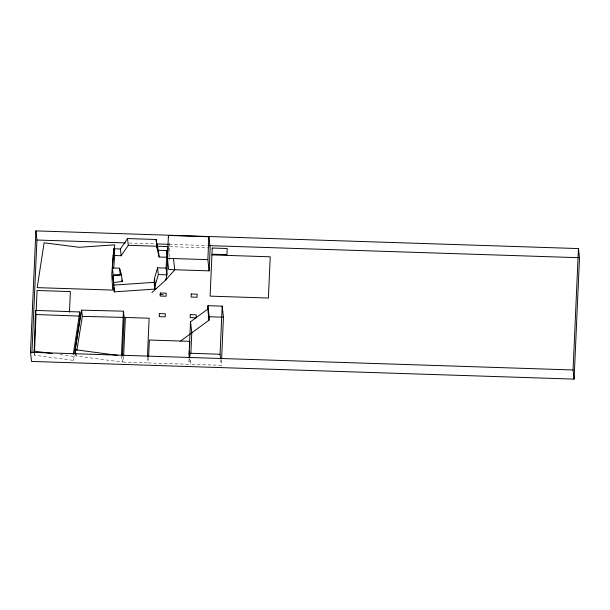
<?xml version="1.0" encoding="UTF-8"?>
<svg xmlns="http://www.w3.org/2000/svg" width="610" height="610" viewBox="0 0 610 610"><rect width="100%" height="100%" fill="white"/><g stroke="black" fill="none" stroke-linecap="round" stroke-linejoin="round"><path stroke-width="0.46" stroke-dasharray="3.05 2.29" d="M74.168 355.66L73.444 360.373L34.404 355.249L34.473 353.358M75.762 354.181L75.96 355.965L122.168 362.081L122.419 356.385M123.609 356.423L123.357 362.119L147.155 362.897L147.406 357.193M148.588 357.437L148.344 362.935L188.803 364.254L189.047 358.756M169.092 260.386L169.214 257.641M169.252 256.726L169.702 246.646L169.275 242.902M221.575 359.656L221.323 365.314L190.389 364.307L190.716 356.903M190.755 355.973L190.838 354.128M75.96 355.965L76.258 354.12M129.267 243.032L155.924 243.901M169.244 244.335L207.324 245.578M169.702 246.646L209.215 247.935M59.963 354.532L72.971 356.24L73.444 360.373M220.69 359.778L221.323 365.314M189.756 358.771L190.389 364.307M121.459 355.844L122.168 362.081M34.122 352.771L34.404 355.249"/><path stroke-width="0.91" d="M34.122 352.771L35.54 310.406L79.796 311.977L80.268 316.11L74.458 353.777M34.549 351.459L36.005 314.539L35.54 310.406M30.5 352.283L35.898 230.885L578.455 248.575L579.5 257.717L574.101 379.115L31.545 361.425L30.5 352.283L573.064 369.98L574.101 379.115M31.918 352.885L36.935 240.02L35.898 230.885M36.158 311.108L37.08 290.49L70.394 291.58L69.479 312.19M121.497 354.89L123.441 311.176L81.618 310.147L75.251 349.721L75.762 354.181M122.465 355.432L124.158 317.413L123.441 311.176M123.655 355.47L125.347 317.459L149.137 318.229L147.452 356.248M148.634 356.522L149.366 340.029L189.817 341.348L189.535 347.761M166.69 257.252L159.111 257.001L156.938 247.759L156.236 239.486L127.528 238.548L120.383 249.017L121.154 255.765L114.726 255.498L113.956 248.75L120.383 249.017M156.938 247.759L156.236 239.486M151.905 292.556L165.783 279.982L166.858 274.843L166.088 268.095L166.865 250.535L158.341 250.26L156.168 241.011M167.407 258.335L168.421 235.429L208.879 236.749L210.153 247.965L209.138 270.87L168.68 269.551L167.407 258.335L207.858 259.654L209.138 270.87M167.597 258.205L166.858 274.843L158.333 274.569L155.275 285.167L154.879 289.087L114.268 291.862L112.896 275.728L121.512 274.79L122.282 281.538L113.666 282.476L113.841 285.289M168.07 247.485L167.636 257.283L166.865 250.535M189.649 357.849L189.123 353.236L190.526 321.76L207.766 309.11L207.918 305.679L222.2 306.144L223.458 317.215L221.613 358.718M189.085 357.841L189.413 350.514M190.877 353.198L191.784 332.831L190.526 321.76M207.858 259.654L208.879 236.749M180.583 341.051L209.032 320.181L209.184 316.75L207.918 305.679M220.584 358.855L220.058 354.242L222.2 306.144M573.064 369.98L578.455 248.575M112.392 267.965L119.529 268.202L120.3 274.95L113.163 274.713L112.392 267.965L113.956 248.75M113.681 268.308L114.726 255.498M156.046 288.804L154.879 289.087L154.109 282.346L154.505 278.427L157.563 267.82L166.088 268.095M73.261 354.357L79.796 311.977M76.852 350.437L82.335 316.384L81.618 310.147M121.154 255.765L128.298 245.296L127.528 238.548M165.783 279.982L174.75 269.811L173.476 258.594M113.498 285.114L154.109 282.346M82.335 316.384L124.158 317.413M36.935 240.02L125.462 242.91M156.869 243.931L168.291 244.305M209.222 245.639L578.547 257.687M128.298 245.296L168.116 246.592M160.224 294.508L163.198 294.607M209.184 316.75L223.458 317.215M189.123 353.236L220.058 354.242M36.005 314.539L79.331 316.071M33.931 351.116L52.521 353.556M75.251 349.721L117.684 355.34M119.529 268.202L121.512 274.79M121.786 279.891L122.282 281.538M207.766 309.11L209.032 320.181M168.421 235.429L168.634 237.298M158.341 250.26L159.111 257.001M157.563 267.82L158.333 274.569M154.505 278.427L155.275 285.167M112.896 275.728L113.666 282.476M113.963 287.165L114.268 291.862M159.378 313.593L159.24 316.651L165.188 316.842L165.325 313.792L159.378 313.593M160.293 292.983L160.155 296.033L166.103 296.231L166.24 293.174L160.293 292.983M190.312 314.608L190.175 317.657L196.123 317.856L196.26 314.798L190.312 314.608M191.227 293.989L191.09 297.047L197.038 297.238L197.175 294.18L191.227 293.989M211.929 254.904L210.099 296.132L268.4 298.038L270.23 256.802L211.929 254.904M212.234 248.034L211.96 254.202L226.935 254.69L227.21 248.522L212.234 248.034M113.132 255.445L111.76 274.66L112.758 290.093L37.202 287.63L44.118 242.795L79.109 247.286L114.772 244.854L113.132 255.445"/></g></svg>
